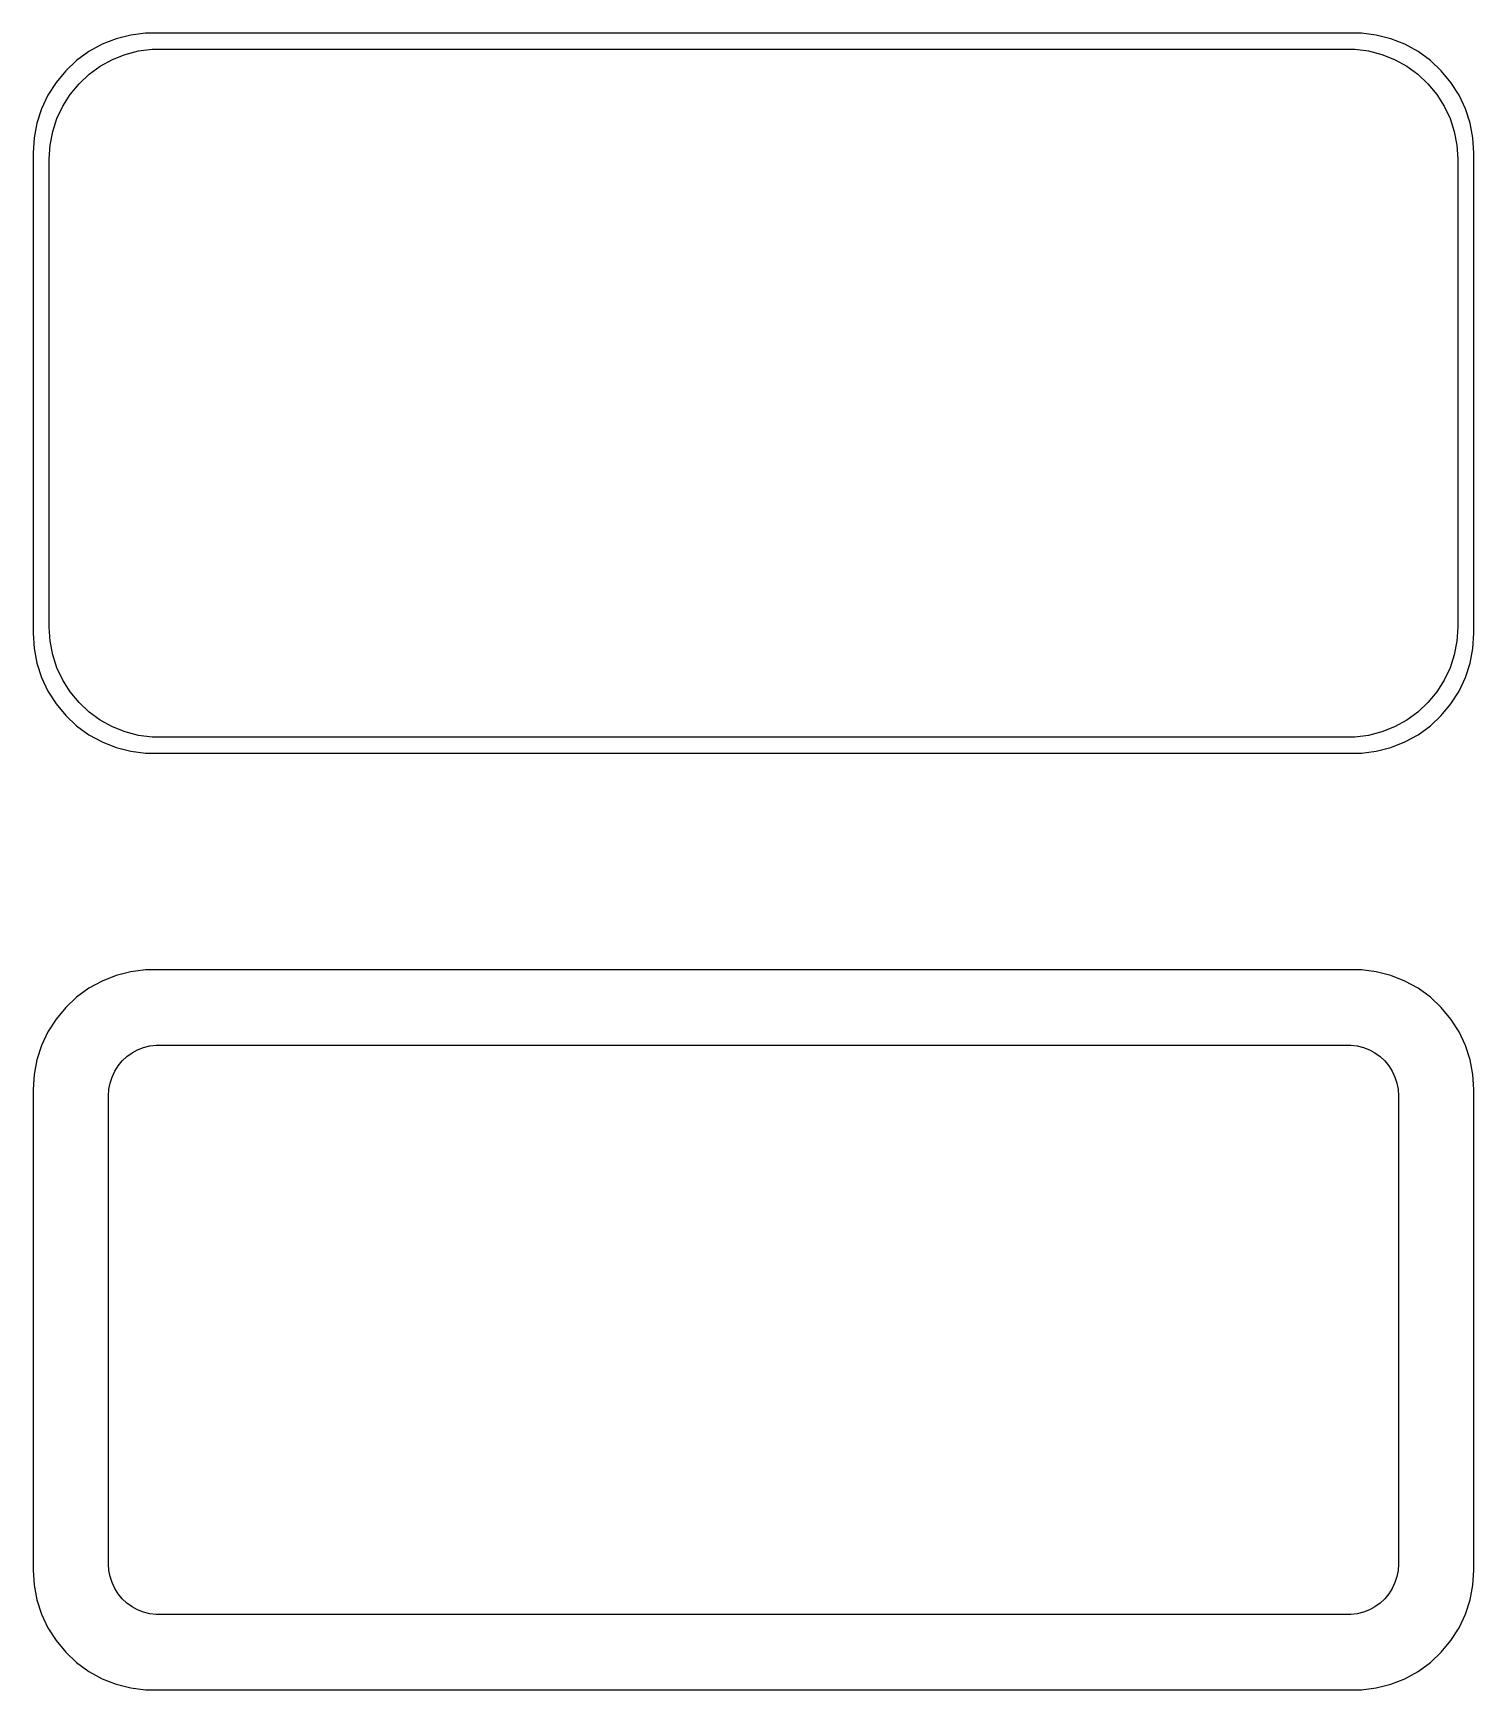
# Model space of a CAD drawing. Header units: metres. Extents: x -30 to 30, y 63 to 132.
import ezdxf

# ---------------------------------------------------------------- set-up
doc = ezdxf.new("R2010")
doc.units = ezdxf.units.M

msp = doc.modelspace()

# ---------------------------------------------------------------- linework, layer by layer
for p, q in [((-26.5451, 131.755), (-27.1289, 131.524)), ((-25.9369, 131.911), (-26.5451, 131.755)), ((-25.3139, 131.99), (-25.9369, 131.911)), ((25.3139, 131.99), (-25.3139, 131.99)), ((25.9369, 131.911), (25.3139, 131.99)), ((26.5451, 131.755), (25.9369, 131.911)), ((27.1289, 131.524), (26.5451, 131.755)), ((-27.6791, 131.222), (-28.1871, 130.853)), ((-27.1289, 131.524), (-27.6791, 131.222)), ((-26.6994, 130.893), (-26.1648, 131.104)), ((-26.1648, 131.104), (-25.6079, 131.247)), ((-25.6079, 131.247), (-25.0375, 131.319)), ((-25.0375, 131.319), (25.0375, 131.319)), ((25.0375, 131.319), (25.6079, 131.247)), ((25.6079, 131.247), (26.1648, 131.104)), ((26.1648, 131.104), (26.6994, 130.893)), ((27.6791, 131.222), (27.1289, 131.524)), ((28.1871, 130.853), (27.6791, 131.222)), ((-28.6448, 130.423), (-29.0451, 129.939)), ((-28.1871, 130.853), (-28.6448, 130.423)), ((-27.6684, 130.278), (-27.2032, 130.616)), ((-27.2032, 130.616), (-26.6994, 130.893)), ((26.6994, 130.893), (27.2032, 130.616)), ((27.2032, 130.616), (27.6684, 130.278)), ((28.6448, 130.423), (28.1871, 130.853)), ((29.0451, 129.939), (28.6448, 130.423)), ((-29.0451, 129.939), (-29.3815, 129.409)), ((-28.454, 129.441), (-28.0875, 129.884)), ((-28.0875, 129.884), (-27.6684, 130.278)), ((27.6684, 130.278), (28.0875, 129.884)), ((28.0875, 129.884), (28.454, 129.441)), ((29.3815, 129.409), (29.0451, 129.939)), ((-29.3815, 129.409), (-29.6489, 128.841)), ((-28.7621, 128.956), (-28.454, 129.441)), ((28.454, 129.441), (28.7621, 128.956)), ((29.6489, 128.841), (29.3815, 129.409)), ((-29.6489, 128.841), (-29.8429, 128.243)), ((-29.1846, 127.889), (-29.0069, 128.435)), ((-29.0069, 128.435), (-28.7621, 128.956)), ((28.7621, 128.956), (29.0069, 128.435)), ((29.0069, 128.435), (29.1846, 127.889)), ((29.8429, 128.243), (29.6489, 128.841)), ((-29.9606, 127.627), (-30, 127)), ((-29.8429, 128.243), (-29.9606, 127.627)), ((-29.2923, 127.324), (-29.1846, 127.889)), ((29.1846, 127.889), (29.2923, 127.324)), ((29.9606, 127.627), (29.8429, 128.243)), ((30, 127), (29.9606, 127.627)), ((-30, 127), (-30, 107)), ((-29.3284, 126.75), (-29.2923, 127.324)), ((29.2923, 127.324), (29.3284, 126.75)), ((30, 107), (30, 127)), ((-29.3284, 107.25), (-29.3284, 126.75)), ((29.3284, 126.75), (29.3284, 107.25)), ((-30, 107), (-29.9606, 106.373)), ((-29.2923, 106.676), (-29.3284, 107.25)), ((29.3284, 107.25), (29.2923, 106.676)), ((29.9606, 106.373), (30, 107)), ((-29.9606, 106.373), (-29.8429, 105.757)), ((-29.1846, 106.111), (-29.2923, 106.676)), ((29.2923, 106.676), (29.1846, 106.111)), ((29.8429, 105.757), (29.9606, 106.373)), ((-29.8429, 105.757), (-29.6489, 105.159)), ((-29.0069, 105.565), (-29.1846, 106.111)), ((-28.7621, 105.044), (-29.0069, 105.565)), ((29.0069, 105.565), (28.7621, 105.044)), ((29.1846, 106.111), (29.0069, 105.565)), ((29.6489, 105.159), (29.8429, 105.757)), ((-29.6489, 105.159), (-29.3815, 104.591)), ((-28.454, 104.559), (-28.7621, 105.044)), ((28.7621, 105.044), (28.454, 104.559)), ((29.3815, 104.591), (29.6489, 105.159)), ((-29.3815, 104.591), (-29.0451, 104.061)), ((-28.0875, 104.116), (-28.454, 104.559)), ((28.454, 104.559), (28.0875, 104.116)), ((29.0451, 104.061), (29.3815, 104.591)), ((-29.0451, 104.061), (-28.6448, 103.577)), ((-28.6448, 103.577), (-28.1871, 103.147)), ((-27.6684, 103.722), (-28.0875, 104.116)), ((-27.2032, 103.384), (-27.6684, 103.722)), ((27.6684, 103.722), (27.2032, 103.384)), ((28.0875, 104.116), (27.6684, 103.722)), ((28.1871, 103.147), (28.6448, 103.577)), ((28.6448, 103.577), (29.0451, 104.061)), ((-28.1871, 103.147), (-27.6791, 102.778)), ((-26.6994, 103.107), (-27.2032, 103.384)), ((-26.1648, 102.896), (-26.6994, 103.107)), ((-25.6079, 102.753), (-26.1648, 102.896)), ((26.1648, 102.896), (25.6079, 102.753)), ((26.6994, 103.107), (26.1648, 102.896)), ((27.2032, 103.384), (26.6994, 103.107)), ((27.6791, 102.778), (28.1871, 103.147)), ((-27.6791, 102.778), (-27.1289, 102.476)), ((-27.1289, 102.476), (-26.5451, 102.245)), ((-26.5451, 102.245), (-25.9369, 102.089)), ((-25.0375, 102.681), (-25.6079, 102.753)), ((25.0375, 102.681), (-25.0375, 102.681)), ((25.6079, 102.753), (25.0375, 102.681)), ((25.9369, 102.089), (26.5451, 102.245)), ((26.5451, 102.245), (27.1289, 102.476)), ((27.1289, 102.476), (27.6791, 102.778)), ((-25.9369, 102.089), (-25.3139, 102.01)), ((-25.3139, 102.01), (25.3139, 102.01)), ((25.3139, 102.01), (25.9369, 102.089)), ((-27.1289, 92.5241), (-27.6791, 92.2216)), ((-26.5451, 92.7553), (-27.1289, 92.5241)), ((-25.9369, 92.9114), (-26.5451, 92.7553)), ((-25.3139, 92.9901), (-25.9369, 92.9114)), ((25.3139, 92.9901), (-25.3139, 92.9901)), ((25.9369, 92.9114), (25.3139, 92.9901)), ((26.5451, 92.7553), (25.9369, 92.9114)), ((27.1289, 92.5241), (26.5451, 92.7553)), ((27.6791, 92.2216), (27.1289, 92.5241)), ((-28.1871, 91.8526), (-28.6448, 91.4227)), ((-27.6791, 92.2216), (-28.1871, 91.8526)), ((28.1871, 91.8526), (27.6791, 92.2216)), ((28.6448, 91.4227), (28.1871, 91.8526)), ((-28.6448, 91.4227), (-29.0451, 90.9389)), ((29.0451, 90.9389), (28.6448, 91.4227)), ((-29.3815, 90.4088), (-29.6489, 89.8406)), ((-29.0451, 90.9389), (-29.3815, 90.4088)), ((29.3815, 90.4088), (29.0451, 90.9389)), ((29.6489, 89.8406), (29.3815, 90.4088)), ((-29.6489, 89.8406), (-29.8429, 89.2434)), ((-25.6482, 89.6588), (-25.4019, 89.7564)), ((-25.4019, 89.7564), (-25.1453, 89.8223)), ((-25.1453, 89.8223), (-24.8825, 89.8555)), ((-24.8825, 89.8555), (24.8825, 89.8555)), ((24.8825, 89.8555), (25.1453, 89.8223)), ((25.1453, 89.8223), (25.4019, 89.7564)), ((25.4019, 89.7564), (25.6482, 89.6588)), ((29.8429, 89.2434), (29.6489, 89.8406)), ((-29.8429, 89.2434), (-29.9606, 88.6267)), ((-26.5987, 88.7663), (-26.4567, 88.99)), ((-26.4567, 88.99), (-26.2879, 89.1941)), ((-26.2879, 89.1941), (-26.0947, 89.3755)), ((-26.0947, 89.3755), (-25.8804, 89.5312)), ((-25.8804, 89.5312), (-25.6482, 89.6588)), ((25.6482, 89.6588), (25.8804, 89.5312)), ((25.8804, 89.5312), (26.0947, 89.3755)), ((26.0947, 89.3755), (26.2879, 89.1941)), ((26.2879, 89.1941), (26.4567, 88.99)), ((26.4567, 88.99), (26.5987, 88.7663)), ((29.9606, 88.6267), (29.8429, 89.2434)), ((-29.9606, 88.6267), (-30, 88)), ((-26.7934, 88.2746), (-26.7115, 88.5266)), ((-26.7115, 88.5266), (-26.5987, 88.7663)), ((26.5987, 88.7663), (26.7115, 88.5266)), ((26.7115, 88.5266), (26.7934, 88.2746)), ((30, 88), (29.9606, 88.6267)), ((-30, 88), (-30, 68)), ((-26.8596, 87.75), (-26.843, 88.0144)), ((-26.8596, 68.25), (-26.8596, 87.75)), ((-26.843, 88.0144), (-26.7934, 88.2746)), ((26.7934, 88.2746), (26.843, 88.0144)), ((26.843, 88.0144), (26.8596, 87.75)), ((26.8596, 87.75), (26.8596, 68.25)), ((30, 68), (30, 88)), ((-30, 68), (-29.9606, 67.3733)), ((-26.843, 67.9856), (-26.8596, 68.25)), ((-26.7934, 67.7254), (-26.843, 67.9856)), ((-26.7115, 67.4734), (-26.7934, 67.7254)), ((26.7934, 67.7254), (26.7115, 67.4734)), ((26.843, 67.9856), (26.7934, 67.7254)), ((26.8596, 68.25), (26.843, 67.9856)), ((29.9606, 67.3733), (30, 68)), ((-29.9606, 67.3733), (-29.8429, 66.7566)), ((-26.5987, 67.2337), (-26.7115, 67.4734)), ((-26.4567, 67.01), (-26.5987, 67.2337)), ((-26.2879, 66.8059), (-26.4567, 67.01)), ((26.4567, 67.01), (26.2879, 66.8059)), ((26.5987, 67.2337), (26.4567, 67.01)), ((26.7115, 67.4734), (26.5987, 67.2337)), ((29.8429, 66.7566), (29.9606, 67.3733)), ((-29.8429, 66.7566), (-29.6489, 66.1594)), ((-26.0947, 66.6245), (-26.2879, 66.8059)), ((-25.8804, 66.4688), (-26.0947, 66.6245)), ((-25.6482, 66.3412), (-25.8804, 66.4688)), ((-25.4019, 66.2436), (-25.6482, 66.3412)), ((-25.1453, 66.1777), (-25.4019, 66.2436)), ((25.4019, 66.2436), (25.1453, 66.1777)), ((25.6482, 66.3412), (25.4019, 66.2436)), ((25.8804, 66.4688), (25.6482, 66.3412)), ((26.0947, 66.6245), (25.8804, 66.4688)), ((26.2879, 66.8059), (26.0947, 66.6245)), ((29.6489, 66.1594), (29.8429, 66.7566)), ((-29.6489, 66.1594), (-29.3815, 65.5912)), ((-29.3815, 65.5912), (-29.0451, 65.0611)), ((-24.8825, 66.1445), (-25.1453, 66.1777)), ((24.8825, 66.1445), (-24.8825, 66.1445)), ((25.1453, 66.1777), (24.8825, 66.1445)), ((29.0451, 65.0611), (29.3815, 65.5912)), ((29.3815, 65.5912), (29.6489, 66.1594)), ((-29.0451, 65.0611), (-28.6448, 64.5773)), ((28.6448, 64.5773), (29.0451, 65.0611)), ((-28.6448, 64.5773), (-28.1871, 64.1474)), ((28.1871, 64.1474), (28.6448, 64.5773)), ((-28.1871, 64.1474), (-27.6791, 63.7784)), ((-27.6791, 63.7784), (-27.1289, 63.4759)), ((-27.1289, 63.4759), (-26.5451, 63.2447)), ((26.5451, 63.2447), (27.1289, 63.4759)), ((27.1289, 63.4759), (27.6791, 63.7784)), ((27.6791, 63.7784), (28.1871, 64.1474)), ((-26.5451, 63.2447), (-25.9369, 63.0886)), ((-25.9369, 63.0886), (-25.3139, 63.0099)), ((-25.3139, 63.0099), (25.3139, 63.0099)), ((25.3139, 63.0099), (25.9369, 63.0886)), ((25.9369, 63.0886), (26.5451, 63.2447))]:
    msp.add_line(p, q)

doc.saveas('drawing.dxf')
